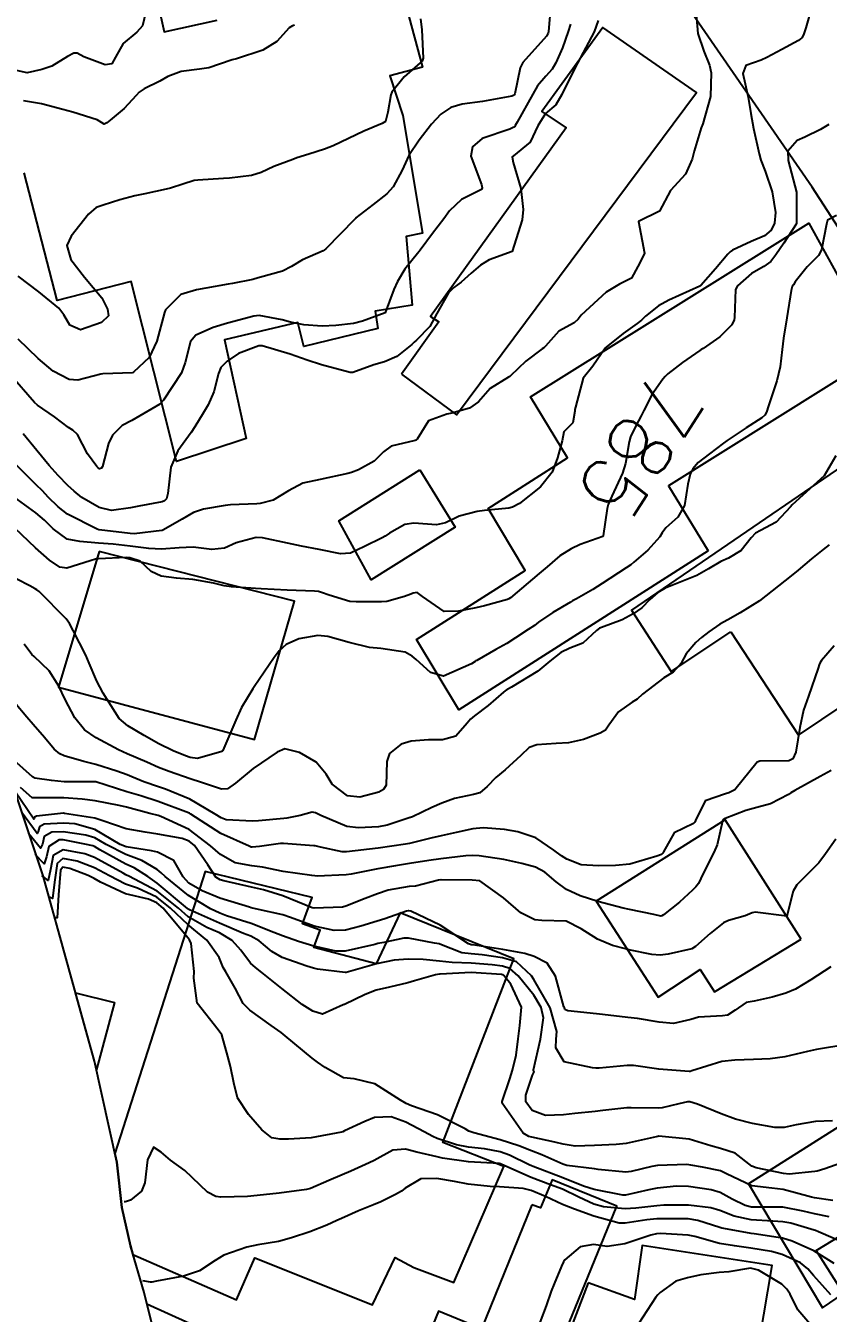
# Model space of a CAD drawing. Header units: metres. Extents: x 318500 to 325275, y 7408834 to 7428799.
# Drawn here: x 321870.2 to 321921.2, y 7422372.5 to 7422454.3 of the extents above; entities that cross this region are included whole.
import ezdxf
from ezdxf.enums import TextEntityAlignment as Align

# ---------------------------------------------------------------- set-up
doc = ezdxf.new("R2010")
doc.units = ezdxf.units.M
doc.header["$MEASUREMENT"] = 0
for name, color, linetype in [('Area', 45, 'Continuous'), ('Cotas', 45, 'Continuous'), ('Curvas de Nivel 1m', 11, 'Continuous'), ('Curvas de Nivel 5m', 15, 'Continuous'), ('Edificações', 30, 'Continuous'), ('Vias Primárias', 230, 'Continuous')]:
    doc.layers.add(name, color=color, linetype=linetype)
doc.styles.add('Style-STANDARD', font='STANDARD.shx')

msp = doc.modelspace()

# ---------------------------------------------------------------- linework, layer by layer
at = {"layer": 'Area'}
msp.add_lwpolyline([(321878.814, 7422369.453), (321877.728, 7422373.795), (321876.863, 7422376.757), (321876.328, 7422379.186), (321876.008, 7422382.065), (321874.587, 7422388.484), (321871.333, 7422400.252), (321867.794, 7422410.799), (321865.987, 7422417.309), (321864.588, 7422421.967), (321863.516, 7422426.744), (321862.768, 7422429.271), (321862.202, 7422430.828), (321860.393, 7422438.889), (321858.57, 7422444.275), (321858.436, 7422445.138), (321856.05, 7422451.792), (321853.568, 7422461.028)], dxfattribs=at)
at = {"layer": 'Curvas de Nivel 1m', "flags": 128}
for points, elevation in [([(321877.943, 7422455.598), (321877.633, 7422454.245), (321877.276, 7422453.843), (321876.405, 7422453.122), (321875.922, 7422452.263), (321875.676, 7422451.843), (321875.253, 7422451.776), (321873.915, 7422452.29), (321873.482, 7422452.516), (321873.262, 7422452.513), (321872.877, 7422452.306), (321871.872, 7422451.699), (321871.247, 7422451.485), (321870.311, 7422451.273), (321869.247, 7422451.508), (321868.668, 7422452.359), (321868.356, 7422453.449), (321867.713, 7422454.374)], 793), ([(321920.194, 7422455.677), (321919.743, 7422454.132), (321919.605, 7422453.685), (321919.489, 7422453.485), (321919.284, 7422453.319), (321918.233, 7422452.749), (321917.268, 7422452.241), (321916.913, 7422452.076), (321915.948, 7422451.733), (321915.759, 7422451.228), (321916.099, 7422449.731), (321916.266, 7422448.683), (321916.435, 7422447.728), (321916.788, 7422446.122), (321916.888, 7422445.723), (321917.17, 7422445.026), (321917.623, 7422443.713), (321917.823, 7422442.396), (321917.768, 7422441.71), (321917.558, 7422441.279), (321917.118, 7422440.918), (321916.277, 7422440.563), (321915.104, 7422440.011), (321914.944, 7422439.901), (321914.806, 7422439.744), (321914.014, 7422438.829), (321913.093, 7422437.77), (321913.07, 7422437.749), (321913.022, 7422437.723), (321911.06, 7422436.825), (321910.4, 7422436.463), (321909.572, 7422435.815), (321909.308, 7422435.556), (321909.043, 7422435.342), (321908.153, 7422434.713), (321907.073, 7422433.849), (321907.045, 7422433.824), (321907.019, 7422433.769), (321906.234, 7422432.629), (321905.612, 7422431.871), (321905.12, 7422430.026), (321905.093, 7422429.878), (321905.075, 7422429.772), (321904.957, 7422429.039), (321904.378, 7422428.457), (321904.28, 7422427.887), (321903.989, 7422426.824), (321903.645, 7422425.893), (321902.901, 7422424.961), (321901.574, 7422423.92), (321901.134, 7422423.678), (321900.885, 7422423.627), (321899.358, 7422423.47), (321898.882, 7422423.412), (321897.729, 7422423.115), (321896.871, 7422422.695), (321896.295, 7422422.562), (321894.87, 7422422.67), (321894.296, 7422422.588), (321893.308, 7422422.026), (321893.045, 7422421.84), (321892.855, 7422421.726), (321891.721, 7422421.172), (321890.84, 7422420.758), (321890.199, 7422420.71), (321888.844, 7422420.994), (321887.736, 7422421.212), (321886.849, 7422421.384), (321885.248, 7422421.741), (321884.854, 7422421.757), (321883.585, 7422421.422), (321882.844, 7422421.079), (321882.034, 7422420.986), (321880.844, 7422421.135), (321879.959, 7422421.088), (321878.842, 7422421.004), (321878.029, 7422421.045), (321876.844, 7422421.21), (321875.78, 7422421.327), (321874.847, 7422421.391), (321873.645, 7422421.491), (321872.85, 7422421.656), (321871.951, 7422422.314), (321871.408, 7422422.862), (321870.87, 7422423.323), (321869.456, 7422424.344)], 786), ([(321912.76, 7422455.234), (321912.892, 7422453.776), (321913.273, 7422452.643), (321913.629, 7422451.764), (321913.748, 7422451.267), (321913.696, 7422449.763), (321913.213, 7422448.033), (321913.112, 7422447.771), (321912.667, 7422446.299), (321912.544, 7422445.78), (321912.113, 7422444.839), (321911.15, 7422443.8), (321910.46, 7422442.483), (321909.13, 7422441.82), (321909.5, 7422439.816), (321909.378, 7422439.535), (321909.087, 7422438.964), (321908.684, 7422438.217), (321907.929, 7422437.837), (321907.065, 7422437.329), (321905.487, 7422435.873), (321905.293, 7422435.63), (321905.043, 7422435.39), (321904.075, 7422434.849), (321903.227, 7422433.898), (321903.117, 7422433.801), (321903.018, 7422433.735), (321901.972, 7422432.949), (321900.991, 7422432.015), (321900.949, 7422431.972), (321900.868, 7422431.931), (321899.713, 7422431.212), (321898.974, 7422430.371), (321898.386, 7422429.959), (321897.284, 7422429.656), (321896.964, 7422429.584), (321895.793, 7422429.162), (321895.068, 7422428.008), (321895.011, 7422427.937), (321894.939, 7422427.912), (321893.413, 7422427.545), (321892.928, 7422427.205), (321892.348, 7422426.61), (321891.355, 7422426.053), (321890.908, 7422425.889), (321890.662, 7422425.818), (321888.903, 7422425.43), (321887.808, 7422425.194), (321886.896, 7422424.724), (321885.927, 7422424.124), (321885.108, 7422423.915), (321884.886, 7422423.895), (321883.227, 7422423.822), (321882.884, 7422423.784), (321881.51, 7422423.555), (321880.877, 7422423.334), (321880.152, 7422422.919), (321878.921, 7422422.219), (321878.88, 7422422.2), (321878.86, 7422422.197), (321877.108, 7422421.994), (321876.856, 7422422.003), (321874.889, 7422422.24), (321874.86, 7422422.244), (321874.759, 7422422.272), (321872.874, 7422423.225), (321872.275, 7422423.703), (321871.652, 7422424.318), (321871.273, 7422424.712), (321870.891, 7422425.096), (321869.637, 7422426.343)], 787), ([(321904.817, 7422454.355), (321904.667, 7422453.886), (321904.307, 7422452.853), (321903.872, 7422451.894), (321903.645, 7422451.505), (321903.247, 7422451.063), (321902.71, 7422450.436), (321902.419, 7422449.912), (321901.412, 7422448.127), (321901.302, 7422447.929), (321901.27, 7422447.869), (321901.208, 7422447.814), (321900.967, 7422447.694), (321899.191, 7422447.099), (321898.579, 7422446.573), (321898.477, 7422445.967), (321899.153, 7422444.174), (321899.198, 7422443.959), (321899.149, 7422443.859), (321897.883, 7422443.233), (321897.135, 7422442.494), (321896.767, 7422441.985), (321896.045, 7422441.067), (321895.258, 7422440.008), (321895.192, 7422439.915), (321895.097, 7422439.786), (321894.3, 7422438.804), (321893.831, 7422438.022), (321893.591, 7422437.499), (321893.05, 7422436.03), (321891.604, 7422435.49), (321891.039, 7422435.348), (321889.905, 7422435.209), (321889.036, 7422435.183), (321887.884, 7422435.255), (321887.04, 7422435.422), (321886.492, 7422435.569), (321885.037, 7422435.844), (321884.712, 7422435.82), (321883.032, 7422435.36), (321882.119, 7422435.089), (321881.024, 7422434.604), (321880.681, 7422434.195), (321880.34, 7422432.86), (321880.103, 7422432.203), (321878.972, 7422430.468), (321878.743, 7422430.223), (321876.949, 7422429.178), (321876.338, 7422428.864), (321875.732, 7422428.262), (321875.466, 7422427.731), (321875.084, 7422426.268), (321875.026, 7422426.152), (321874.909, 7422426.123), (321874.819, 7422426.181), (321874.731, 7422426.273), (321874.139, 7422427.064), (321873.513, 7422428.291), (321873.215, 7422428.568), (321872.944, 7422428.736), (321872.052, 7422429.414), (321870.958, 7422430.161), (321870.765, 7422430.332), (321869.234, 7422432.1)], 789), ([(321895.29, 7422454.704), (321895.365, 7422454.009), (321895.456, 7422452.201), (321895.39, 7422452.008), (321895.322, 7422451.946), (321895.258, 7422451.902), (321894.252, 7422451.018), (321893.469, 7422450.036), (321893.404, 7422449.861), (321893.211, 7422448.761), (321893.058, 7422448.185), (321892.858, 7422448.043), (321891.681, 7422447.569), (321891.193, 7422447.325), (321889.74, 7422446.636), (321889.183, 7422446.43), (321888.184, 7422446.1), (321887.425, 7422445.859), (321887.175, 7422445.768), (321885.975, 7422445.321), (321885.162, 7422444.944), (321884.562, 7422444.746), (321883.156, 7422444.575), (321882.778, 7422444.551), (321881.154, 7422444.458), (321880.92, 7422444.427), (321880.203, 7422444.204), (321879.409, 7422443.953), (321879.145, 7422443.887), (321877.791, 7422443.59), (321877.138, 7422443.464), (321876.19, 7422443.203), (321875.129, 7422442.869), (321874.697, 7422442.706), (321874.196, 7422442.284), (321873.106, 7422440.89), (321872.831, 7422440.304), (321873.087, 7422439.419), (321873.949, 7422438.287), (321875.05, 7422436.97), (321875.414, 7422436.266), (321875.468, 7422435.834), (321875.031, 7422435.409), (321873.686, 7422434.949), (321873.029, 7422435.23), (321872.63, 7422435.901), (321872.314, 7422436.311), (321871.055, 7422437.357), (321869.736, 7422438.343)], 791), ([(321906.567, 7422454.585), (321906.32, 7422453.864), (321905.26, 7422451.88), (321904.583, 7422450.544), (321904.258, 7422449.89), (321903.884, 7422449.232), (321903.218, 7422448.683), (321902.726, 7422447.907), (321902.246, 7422446.862), (321901.181, 7422446.007), (321901.111, 7422445.931), (321901.175, 7422445.564), (321901.653, 7422443.922), (321901.809, 7422442.592), (321901.74, 7422441.921), (321901.1, 7422439.93), (321899.647, 7422439.397), (321899.086, 7422439.05), (321898.509, 7422438.535), (321897.857, 7422437.972), (321897.407, 7422437.636), (321897.063, 7422437.289), (321896.314, 7422435.991), (321895.88, 7422435.155), (321895.024, 7422434.295), (321894.876, 7422434.158), (321894.735, 7422434.013), (321893.784, 7422433.246), (321893.003, 7422432.917), (321892.314, 7422432.727), (321890.993, 7422432.241), (321890.817, 7422432.239), (321889, 7422432.725), (321888.089, 7422433.014), (321887.009, 7422433.396), (321885.231, 7422433.923), (321885.017, 7422433.929), (321883.733, 7422433.435), (321883.002, 7422432.96), (321882.616, 7422432.554), (321882.466, 7422432.175), (321882.156, 7422431.001), (321881.798, 7422430.182), (321881.494, 7422429.652), (321880.949, 7422428.774), (321880.72, 7422428.417), (321880.56, 7422428.196), (321879.878, 7422427.253), (321879.422, 7422426.212), (321879.235, 7422424.557), (321879.166, 7422424.216), (321879.033, 7422424.073), (321878.887, 7422424.013), (321877.391, 7422423.734), (321876.881, 7422423.63), (321875.663, 7422423.478), (321874.881, 7422423.649), (321873.777, 7422424.287), (321873.296, 7422424.696), (321872.898, 7422425.064), (321872.275, 7422425.684), (321871.707, 7422426.318), (321870.924, 7422427.273), (321870.058, 7422428.339)], 788), ([(321887.283, 7422454.299), (321887.15, 7422454.254), (321886.951, 7422454.123), (321886.152, 7422453.25), (321885.266, 7422452.715), (321883.607, 7422452.165), (321883.333, 7422452.095), (321883.259, 7422452.071), (321881.839, 7422451.596), (321881.25, 7422451.507), (321880.092, 7422451.363), (321879.242, 7422451.027), (321878.728, 7422450.738), (321877.733, 7422450.242), (321877.427, 7422450.047), (321877.224, 7422449.835), (321876.462, 7422449.006), (321875.587, 7422448.266), (321875.373, 7422448.094), (321875.197, 7422448.011), (321875.035, 7422448.109), (321874.747, 7422448.277), (321873.207, 7422448.765), (321872.583, 7422448.936), (321871.214, 7422449.292), (321870.077, 7422449.481)], 792), ([(321921.695, 7422442.214), (321921.132, 7422441.906), (321921.063, 7422441.661), (321920.75, 7422440.021), (321920.564, 7422439.668), (321919.828, 7422438.94), (321919.074, 7422437.983), (321918.959, 7422437.804), (321918.892, 7422437.693), (321918.818, 7422437.444), (321918.545, 7422435.698), (321918.325, 7422434.406), (321918.238, 7422433.702), (321918.117, 7422432.59), (321917.915, 7422431.706), (321917.371, 7422430.112), (321917.247, 7422429.716), (321917.153, 7422429.532), (321916.964, 7422429.349), (321915.958, 7422428.727), (321914.945, 7422428.042), (321914.763, 7422427.922), (321914.518, 7422427.746), (321913.625, 7422427.064), (321912.921, 7422426.51), (321912.58, 7422426.11), (321912.411, 7422425.777), (321912.259, 7422425.135), (321912.044, 7422423.783), (321911.617, 7422423.051), (321910.869, 7422422.375), (321910.625, 7422422.04), (321910.476, 7422421.804), (321909.718, 7422420.94), (321908.835, 7422420.176), (321908.634, 7422420.022), (321908.351, 7422419.827), (321906.82, 7422418.822), (321906.219, 7422418.453), (321905.2, 7422417.866), (321904.946, 7422417.731), (321904.807, 7422417.653), (321903.695, 7422416.988), (321902.787, 7422416.368), (321902.514, 7422416.174), (321902.121, 7422415.91), (321901.323, 7422415.37), (321900.766, 7422415.023), (321900.065, 7422414.633), (321898.856, 7422413.949), (321898.788, 7422413.911), (321898.749, 7422413.884), (321898.527, 7422413.732), (321896.74, 7422412.935), (321895.921, 7422413.172), (321895.003, 7422414.006), (321894.753, 7422414.213), (321894.303, 7422414.469), (321892.76, 7422414.692), (321892.036, 7422414.765), (321890.765, 7422415.09), (321889.391, 7422415.461), (321888.771, 7422415.518), (321887.561, 7422415.309), (321886.763, 7422414.95), (321886.31, 7422414.563), (321885.989, 7422414.121), (321884.731, 7422412.258), (321884.648, 7422412.141), (321883.918, 7422410.946), (321883.557, 7422410.157), (321882.727, 7422408.225), (321882.694, 7422408.17), (321882.67, 7422408.151), (321881.128, 7422407.722), (321880.666, 7422407.776), (321880.356, 7422407.884), (321879.57, 7422408.206), (321878.677, 7422408.657), (321877.748, 7422409.17), (321876.693, 7422409.798), (321876.16, 7422410.255), (321875.132, 7422411.857), (321874.913, 7422412.268), (321874.734, 7422412.636), (321874.248, 7422413.78), (321874.028, 7422414.281), (321873.23, 7422415.836), (321872.992, 7422416.297), (321872.784, 7422416.588), (321871.079, 7422418.326), (321870.916, 7422418.433), (321870.812, 7422418.49), (321870.473, 7422418.674), (321868.822, 7422419.534)], 784), ([(321921.646, 7422426.936), (321920.91, 7422425.66), (321918.891, 7422423.831), (321918.767, 7422423.692), (321917.861, 7422422.72), (321916.867, 7422422.199), (321916.55, 7422422.038), (321916.286, 7422421.726), (321915.652, 7422420.928), (321914.84, 7422420.437), (321914.359, 7422420.225), (321913.569, 7422419.759), (321912.826, 7422419.34), (321912.079, 7422419.037), (321910.817, 7422418.541), (321910.355, 7422418.264), (321909.841, 7422417.81), (321909.333, 7422417.281), (321908.796, 7422416.896), (321908.087, 7422416.534), (321906.783, 7422416.046), (321906.645, 7422415.989), (321906.465, 7422415.853), (321905.593, 7422415.037), (321904.763, 7422414.724), (321904.19, 7422414.447), (321903.502, 7422413.889), (321902.744, 7422413.258), (321901.062, 7422412.253), (321900.731, 7422412.052), (321900.656, 7422412.005), (321900.561, 7422411.932), (321899.586, 7422411.072), (321898.707, 7422410.425), (321898.451, 7422410.206), (321898.255, 7422409.957), (321897.52, 7422409.135), (321896.684, 7422408.893), (321895.782, 7422408.895), (321894.682, 7422408.809), (321894.063, 7422408.632), (321893.309, 7422408.024), (321893.156, 7422407.535), (321893.098, 7422406.026), (321892.933, 7422405.74), (321892.643, 7422405.574), (321891.433, 7422405.253), (321890.639, 7422405.352), (321889.675, 7422406.075), (321889.294, 7422406.718), (321888.664, 7422407.486), (321887.599, 7422408.101), (321886.673, 7422408.324), (321886.176, 7422408.117), (321884.659, 7422407.087), (321883.535, 7422406.157), (321883.028, 7422405.78), (321882.644, 7422405.771), (321881.382, 7422406.183), (321880.652, 7422406.429), (321879.336, 7422406.889), (321878.659, 7422407.153), (321877.911, 7422407.479), (321876.668, 7422408.011), (321876.111, 7422408.256), (321874.681, 7422409.018), (321873.951, 7422409.543), (321873.344, 7422410.29), (321872.718, 7422411.472), (321872.323, 7422412.306), (321871.715, 7422413.291), (321870.749, 7422414.197), (321870.615, 7422414.331), (321870.119, 7422414.977)], 783), ([(321921.232, 7422421.279), (321920.85, 7422420.985), (321920.111, 7422420.401), (321919.264, 7422419.683), (321918.826, 7422419.321), (321916.81, 7422417.72), (321915.572, 7422416.959), (321914.792, 7422416.525), (321914.291, 7422416.244), (321913.599, 7422415.758), (321913.135, 7422415.404), (321912.77, 7422415.089), (321912.161, 7422414.374), (321911.832, 7422413.779), (321911.334, 7422413.194), (321910.74, 7422412.831), (321909.384, 7422411.81), (321909.051, 7422411.489), (321908.722, 7422411.291), (321907.855, 7422410.69), (321907.251, 7422409.842), (321907.027, 7422409.513), (321906.692, 7422409.319), (321905.633, 7422408.913), (321904.682, 7422408.703), (321903.902, 7422408.661), (321902.68, 7422408.575), (321902.181, 7422408.404), (321901.66, 7422407.915), (321900.661, 7422406.986), (321900.073, 7422406.519), (321899.523, 7422405.941), (321899.046, 7422405.544), (321898.642, 7422405.422), (321897.441, 7422405.165), (321896.633, 7422404.875), (321896.014, 7422404.605), (321894.771, 7422404.008), (321894.659, 7422403.97), (321894.619, 7422403.958), (321893.162, 7422403.475), (321892.61, 7422403.384), (321891.349, 7422403.308), (321890.61, 7422403.398), (321888.954, 7422404.085), (321888.622, 7422404.256), (321888.411, 7422404.304), (321887.636, 7422404.1), (321886.802, 7422403.923), (321886.617, 7422403.902), (321884.992, 7422403.757), (321884.614, 7422403.736), (321882.952, 7422403.828), (321882.617, 7422403.942), (321882.252, 7422404.174), (321880.634, 7422405.14), (321879.094, 7422405.762), (321878.645, 7422405.908), (321877.723, 7422406.234), (321876.954, 7422406.547), (321876.654, 7422406.673), (321875.994, 7422406.92), (321874.661, 7422407.342), (321873.907, 7422407.526), (321872.666, 7422407.882), (321872.376, 7422408.014), (321872.023, 7422408.31), (321871.403, 7422409.041), (321870.693, 7422409.874), (321870.285, 7422410.334), (321868.728, 7422412.212)], 782), ([(321921.552, 7422414.868), (321920.754, 7422413.941), (321920.641, 7422413.773), (321920.598, 7422413.662), (321920.541, 7422413.457), (321919.914, 7422411.672), (321919.601, 7422410.792), (321919.364, 7422409.68), (321919.113, 7422408.12), (321918.923, 7422407.686), (321918.669, 7422407.564), (321916.83, 7422407.547), (321916.668, 7422407.485), (321915.242, 7422405.731), (321914.86, 7422405.524), (321914.646, 7422405.481), (321913.367, 7422405.031), (321912.739, 7422403.768), (321912.711, 7422403.676), (321912.617, 7422403.579), (321911.393, 7422402.997), (321910.721, 7422401.789), (321910.675, 7422401.703), (321910.588, 7422401.623), (321910.297, 7422401.504), (321908.582, 7422401.013), (321907.659, 7422400.913), (321906.581, 7422400.901), (321905.484, 7422400.958), (321904.585, 7422401.321), (321904.24, 7422401.528), (321903.74, 7422401.883), (321902.602, 7422402.677), (321901.465, 7422403.06), (321900.609, 7422403.202), (321899.253, 7422403.301), (321898.609, 7422403.246), (321897.547, 7422403.025), (321896.602, 7422402.802), (321895.934, 7422402.656), (321894.595, 7422402.322), (321894.334, 7422402.272), (321892.59, 7422402.03), (321890.587, 7422401.792), (321890.319, 7422401.796), (321888.945, 7422402.085), (321888.591, 7422402.16), (321888.514, 7422402.168), (321886.593, 7422402.314), (321886.397, 7422402.309), (321885.063, 7422402.133), (321884.589, 7422402.085), (321884.541, 7422402.092), (321884.4, 7422402.143), (321882.602, 7422402.951), (321880.693, 7422404.189), (321880.621, 7422404.235), (321880.545, 7422404.267), (321878.632, 7422404.99), (321877.526, 7422405.348), (321876.64, 7422405.608), (321874.679, 7422406.24), (321874.65, 7422406.243), (321872.712, 7422406.236), (321872.649, 7422406.237), (321871.858, 7422406.312), (321870.8, 7422406.476), (321870.652, 7422406.547), (321868.877, 7422408.139)], 781), ([(321921.662, 7422402.586), (321920.996, 7422401.654), (321920.584, 7422401.089), (321919.185, 7422399.681), (321918.955, 7422399.294), (321918.54, 7422397.69), (321916.544, 7422397.961), (321916.351, 7422397.905), (321915.903, 7422397.72), (321914.849, 7422397.421), (321914.533, 7422397.276), (321913.678, 7422396.598), (321912.75, 7422395.766), (321912.509, 7422395.635), (321911.011, 7422395.279), (321910.504, 7422395.23), (321909.975, 7422395.268), (321908.508, 7422395.571), (321908.306, 7422395.621), (321907.484, 7422395.835), (321906.516, 7422396.238), (321905.489, 7422396.897), (321904.533, 7422397.378), (321902.993, 7422397.434), (321902.534, 7422397.471), (321901.652, 7422397.913), (321900.554, 7422398.872), (321899.06, 7422399.945), (321898.57, 7422399.994), (321896.601, 7422400.011), (321896.57, 7422400.006), (321896.431, 7422399.982), (321894.958, 7422399.61), (321894.564, 7422399.577), (321893.241, 7422399.342), (321892.556, 7422399.127), (321891.764, 7422398.83), (321890.544, 7422398.332), (321890.327, 7422398.279), (321888.542, 7422398.199), (321888.398, 7422398.235), (321886.553, 7422398.991), (321885.318, 7422399.37), (321884.561, 7422399.543), (321882.79, 7422399.943), (321882.568, 7422400.012), (321882.284, 7422400.173), (321881.791, 7422400.965), (321880.928, 7422402.187), (321880.594, 7422402.469), (321880.149, 7422402.644), (321878.6, 7422402.899), (321877.803, 7422403.031), (321876.605, 7422403.246), (321875.113, 7422403.765), (321874.615, 7422403.921), (321872.686, 7422404.232), (321872.619, 7422404.234), (321870.892, 7422404.05), (321870.784, 7422403.99), (321870.761, 7422403.888), (321870.732, 7422403.855), (321869.53, 7422405.65)], 779), ([(321921.337, 7422394.486), (321920.493, 7422393.94), (321920.065, 7422393.666), (321919.098, 7422393.063), (321918.477, 7422392.812), (321917.624, 7422392.547), (321916.469, 7422392.31), (321915.972, 7422392.213), (321915.263, 7422391.728), (321914.769, 7422391.422), (321914.455, 7422391.378), (321912.939, 7422391.277), (321912.451, 7422391.138), (321911.341, 7422390.886), (321910.448, 7422390.97), (321909.067, 7422391.195), (321908.452, 7422391.264), (321906.846, 7422391.453), (321906.455, 7422391.494), (321904.647, 7422391.678), (321904.459, 7422391.78), (321904.419, 7422391.871), (321904.393, 7422391.939), (321903.866, 7422393.879), (321903.323, 7422394.712), (321902.502, 7422395.131), (321901.915, 7422395.32), (321900.507, 7422395.593), (321898.58, 7422395.878), (321898.509, 7422395.885), (321898.451, 7422395.892), (321898.322, 7422395.953), (321896.527, 7422397.121), (321894.664, 7422398.008), (321894.541, 7422398.049), (321894.503, 7422398.048), (321894.401, 7422398.011), (321893.022, 7422397.536), (321892.53, 7422397.386), (321891.501, 7422397.069), (321890.521, 7422396.809), (321889.809, 7422396.783), (321888.525, 7422397.059), (321887.023, 7422397.615), (321886.535, 7422397.777), (321885.004, 7422398.133), (321884.541, 7422398.233), (321884.422, 7422398.262), (321882.55, 7422398.85), (321881.431, 7422399.307), (321880.564, 7422399.805), (321880.212, 7422400.195), (321879.62, 7422401.244), (321878.586, 7422401.776), (321878.209, 7422401.848), (321876.588, 7422402.096), (321876.213, 7422402.254), (321874.604, 7422403.2), (321873.336, 7422403.563), (321872.61, 7422403.61), (321871.379, 7422403.548), (321871.084, 7422403.371), (321871.017, 7422403.084), (321870.942, 7422402.961), (321869.96, 7422404.31)], 778), ([(321922.347, 7422389.55), (321920.426, 7422389.235), (321919.863, 7422389.107), (321918.421, 7422388.766), (321917.476, 7422388.643), (321916.419, 7422388.586), (321915.247, 7422388.557), (321914.417, 7422388.469), (321912.509, 7422387.867), (321912.411, 7422387.839), (321912.352, 7422387.829), (321910.412, 7422387.989), (321908.807, 7422388.207), (321908.414, 7422388.214), (321906.619, 7422388.054), (321906.412, 7422388.055), (321906.201, 7422388.063), (321904.416, 7422388.453), (321903.887, 7422389.34), (321903.908, 7422389.878), (321903.933, 7422390.382), (321903.521, 7422391.884), (321902.487, 7422393.688), (321902.338, 7422393.902), (321901.375, 7422394.793), (321900.501, 7422395.055), (321899.209, 7422395.236), (321898.504, 7422395.301), (321897.916, 7422395.371), (321896.509, 7422395.919), (321896.461, 7422395.933), (321896.183, 7422395.985), (321894.514, 7422396.31), (321894.231, 7422396.296), (321892.958, 7422396.026), (321892.584, 7422395.955), (321892.509, 7422395.943), (321892.382, 7422395.905), (321890.504, 7422395.478), (321889.907, 7422395.472), (321888.507, 7422395.787), (321887.545, 7422396.1), (321886.515, 7422396.456), (321885.972, 7422396.664), (321884.526, 7422397.231), (321882.97, 7422397.726), (321882.536, 7422397.889), (321881.944, 7422398.176), (321880.552, 7422399.017), (321879.073, 7422400.212), (321878.817, 7422400.461), (321878.574, 7422400.67), (321877.583, 7422401.238), (321876.584, 7422401.622), (321875.327, 7422402.263), (321874.596, 7422402.678), (321874.024, 7422402.853), (321872.601, 7422403.053), (321871.868, 7422403.044), (321871.384, 7422402.751), (321871.273, 7422402.28), (321871.164, 7422402.02), (321870.39, 7422402.96)], 777), ([(321921.434, 7422384.707), (321920.37, 7422384.661), (321919.136, 7422384.447), (321918.366, 7422384.269), (321917.791, 7422384.27), (321916.362, 7422384.532), (321915.281, 7422384.811), (321914.371, 7422385.14), (321912.87, 7422385.763), (321912.382, 7422385.908), (321912.243, 7422385.91), (321911.686, 7422385.777), (321910.636, 7422385.528), (321910.376, 7422385.512), (321908.657, 7422385.535), (321908.376, 7422385.522), (321906.863, 7422385.352), (321906.372, 7422385.295), (321905.076, 7422385.156), (321904.368, 7422385.08), (321903.212, 7422385.043), (321902.372, 7422385.365), (321901.973, 7422385.906), (321901.971, 7422386.322), (321902.405, 7422387.593), (321902.492, 7422387.815), (321902.455, 7422387.899), (321902.449, 7422387.938), (321902.904, 7422389.893), (321903.091, 7422391.249), (321902.947, 7422391.893), (321902.472, 7422392.679), (321901.481, 7422393.915), (321900.953, 7422394.382), (321900.496, 7422394.516), (321899.828, 7422394.605), (321898.498, 7422394.714), (321897.293, 7422394.763), (321896.499, 7422394.851), (321895.454, 7422394.95), (321894.5, 7422394.971), (321893.615, 7422394.903), (321892.496, 7422394.671), (321890.564, 7422394.132), (321890.491, 7422394.124), (321888.742, 7422394.336), (321888.493, 7422394.391), (321888.059, 7422394.53), (321886.5, 7422395.074), (321885.843, 7422395.46), (321885.045, 7422396.132), (321884.514, 7422396.427), (321884.054, 7422396.61), (321882.526, 7422397.258), (321880.626, 7422398.102), (321880.539, 7422398.151), (321880.492, 7422398.191), (321878.564, 7422399.79), (321877.964, 7422400.229), (321877.094, 7422400.761), (321876.578, 7422401.014), (321874.931, 7422401.922), (321874.589, 7422402.12), (321874.479, 7422402.162), (321873.978, 7422402.279), (321872.594, 7422402.544), (321872.35, 7422402.547), (321871.683, 7422402.134), (321871.529, 7422401.476), (321871.398, 7422401.025), (321870.81, 7422401.62)], 776), ([(321921.476, 7422379.642), (321920.302, 7422379.804), (321920.119, 7422379.846), (321918.31, 7422380.332), (321917.582, 7422380.426), (321916.313, 7422380.579), (321914.717, 7422381.341), (321914.327, 7422381.523), (321913.2, 7422381.757), (321912.444, 7422381.881), (321912.331, 7422381.898), (321912.186, 7422381.916), (321910.331, 7422381.858), (321909.963, 7422381.796), (321908.667, 7422381.473), (321908.324, 7422381.442), (321906.559, 7422381.614), (321906.327, 7422381.648), (321904.578, 7422381.868), (321904.331, 7422381.942), (321902.998, 7422382.551), (321902.339, 7422382.793), (321901.532, 7422383.102), (321900.346, 7422383.499), (321898.677, 7422383.947), (321898.352, 7422384.054), (321898.115, 7422384.192), (321896.367, 7422385.089), (321894.718, 7422385.662), (321894.377, 7422385.794), (321894.016, 7422386.014), (321892.395, 7422387.04), (321891.081, 7422387.369), (321890.4, 7422387.422), (321889.238, 7422388.078), (321888.753, 7422388.424), (321888.416, 7422388.674), (321886.681, 7422390.107), (321886.433, 7422390.302), (321885.808, 7422390.751), (321884.454, 7422391.735), (321884.034, 7422392.146), (321883.511, 7422393.118), (321882.918, 7422394.164), (321882.765, 7422394.438), (321882.499, 7422395.084), (321881.715, 7422396.178), (321880.524, 7422397.147), (321879.406, 7422398.207), (321878.55, 7422398.916), (321877.311, 7422399.487), (321876.562, 7422399.732), (321875.534, 7422400.26), (321874.575, 7422400.777), (321873.485, 7422401.193), (321872.581, 7422401.362), (321872.208, 7422401.047), (321872.043, 7422399.86), (321871.914, 7422398.833), (321871.67, 7422398.93)], 774), ([(321921.239, 7422378.595), (321920.291, 7422378.797), (321919.591, 7422378.969), (321918.295, 7422379.211), (321916.788, 7422379.213), (321916.295, 7422379.223), (321915.904, 7422379.324), (321915.079, 7422379.728), (321914.306, 7422380.14), (321913.745, 7422380.312), (321912.311, 7422380.532), (321911.535, 7422380.554), (321910.309, 7422380.414), (321909.792, 7422380.314), (321908.303, 7422379.988), (321908.137, 7422379.988), (321906.307, 7422380.328), (321905.624, 7422380.543), (321904.318, 7422381.073), (321902.431, 7422381.796), (321902.329, 7422381.834), (321902.184, 7422381.902), (321900.936, 7422382.521), (321900.338, 7422382.737), (321899.351, 7422382.928), (321898.341, 7422383.033), (321897.565, 7422383.184), (321896.346, 7422383.586), (321896.064, 7422383.701), (321895.523, 7422383.992), (321894.359, 7422384.612), (321893.425, 7422384.958), (321892.363, 7422384.911), (321891.746, 7422384.653), (321890.463, 7422384.058), (321890.349, 7422384.01), (321890.272, 7422383.984), (321888.345, 7422383.625), (321886.905, 7422383.544), (321886.344, 7422383.529), (321885.846, 7422383.619), (321885.208, 7422384.127), (321884.364, 7422385.1), (321883.67, 7422386.151), (321883.425, 7422387.124), (321883.221, 7422388.158), (321883.045, 7422388.79), (321882.667, 7422390.166), (321882.435, 7422390.474), (321881.099, 7422392.184), (321880.901, 7422393.768), (321880.906, 7422394.186), (321880.723, 7422395.973), (321880.617, 7422396.189), (321880.512, 7422396.319), (321878.936, 7422398.214), (321878.545, 7422398.548), (321878.004, 7422398.772), (321876.553, 7422399.121), (321874.974, 7422399.856), (321874.567, 7422400.084), (321874.183, 7422400.276), (321873.01, 7422400.729), (321872.575, 7422400.818), (321872.419, 7422400.612), (321872.302, 7422399.049), (321872.204, 7422397.601), (321872.1, 7422397.59)], 773), ([(321922.269, 7422376.915), (321920.565, 7422377.656), (321920.358, 7422377.736), (321920.281, 7422377.757), (321918.8, 7422378.197), (321918.286, 7422378.295), (321917.661, 7422378.322), (321916.287, 7422378.416), (321915.206, 7422378.643), (321914.293, 7422378.997), (321913.729, 7422379.184), (321912.296, 7422379.349), (321910.743, 7422379.338), (321910.293, 7422379.307), (321908.955, 7422379.145), (321908.289, 7422379.1), (321906.902, 7422379.229), (321906.293, 7422379.403), (321905.332, 7422379.86), (321904.307, 7422380.354), (321903.549, 7422380.644), (321902.318, 7422381.095), (321900.446, 7422381.928), (321900.365, 7422381.964), (321900.33, 7422381.977), (321900.276, 7422381.985), (321898.331, 7422382.09), (321896.691, 7422382.332), (321896.334, 7422382.403), (321895.042, 7422382.704), (321894.339, 7422382.896), (321893.528, 7422382.828), (321892.332, 7422382.19), (321892.035, 7422382.034), (321890.871, 7422381.503), (321890.318, 7422381.271), (321889.465, 7422380.92), (321888.305, 7422380.412), (321888.056, 7422380.34), (321886.3, 7422380.11), (321884.519, 7422379.914), (321884.296, 7422379.897), (321882.613, 7422379.847), (321882.296, 7422379.889), (321881.766, 7422380.175), (321880.32, 7422381.538), (321879.404, 7422382.204), (321878.823, 7422382.701), (321878.338, 7422383.029), (321877.943, 7422382.226), (321877.777, 7422380.759), (321877.564, 7422380.231), (321876.868, 7422379.665), (321876.627, 7422379.575), (321876.523, 7422379.549), (321876.47, 7422379.55)], 772), ([(321921.551, 7422375.64), (321920.262, 7422376.439), (321918.886, 7422377.066), (321918.273, 7422377.247), (321916.462, 7422377.523), (321916.278, 7422377.548), (321915.246, 7422377.726), (321914.423, 7422377.879), (321914.282, 7422377.916), (321912.903, 7422378.378), (321912.287, 7422378.471), (321911.58, 7422378.484), (321910.28, 7422378.474), (321909.665, 7422378.413), (321908.276, 7422378.19), (321907.901, 7422378.2), (321906.282, 7422378.648), (321905.064, 7422379.087), (321904.293, 7422379.38), (321903.214, 7422379.886), (321902.306, 7422380.269), (321901.81, 7422380.405), (321900.309, 7422380.514), (321899.712, 7422380.533), (321898.311, 7422380.681), (321897.439, 7422380.837), (321896.316, 7422381.041), (321895.302, 7422381.008), (321894.306, 7422380.416), (321894.078, 7422380.238), (321893.691, 7422380.016), (321892.766, 7422379.553), (321892.29, 7422379.36), (321891.349, 7422378.979), (321890.277, 7422378.496), (321889.976, 7422378.363), (321889.337, 7422378.074), (321888.266, 7422377.65), (321887.094, 7422377.27), (321886.259, 7422377.043), (321884.947, 7422376.82), (321884.255, 7422376.684), (321882.791, 7422376.162), (321882.245, 7422375.835), (321881.246, 7422375.168), (321880.23, 7422374.829), (321878.522, 7422374.513), (321878.223, 7422374.453), (321878.146, 7422374.452), (321877.65, 7422374.53)], 771), ([(321920.139, 7422371.661), (321919.239, 7422372.704), (321918.764, 7422373.682), (321918.554, 7422374.014), (321918.23, 7422374.327), (321916.738, 7422375.21), (321916.244, 7422375.338), (321914.861, 7422375.11), (321914.24, 7422375.073), (321913.085, 7422374.91), (321912.234, 7422374.725), (321911.499, 7422374.51), (321910.507, 7422373.787), (321910.358, 7422373.649), (321910.217, 7422373.497), (321909.121, 7422371.806)], 769)]:
    msp.add_lwpolyline(points, dxfattribs=dict(at, elevation=elevation))
at = {"layer": 'Curvas de Nivel 5m', "flags": 128}
for points, elevation in [([(321903.564, 7422455.64), (321903.416, 7422453.899), (321903.388, 7422453.79), (321903.277, 7422453.604), (321901.774, 7422451.922), (321901.603, 7422451.576), (321901.276, 7422449.929), (321901.229, 7422449.848), (321901.081, 7422449.785), (321899.222, 7422449.452), (321897.921, 7422449.271), (321897.216, 7422449.066), (321896.566, 7422448.633), (321895.993, 7422447.998), (321895.19, 7422447.002), (321894.543, 7422446.02), (321894.114, 7422445.077), (321893.546, 7422444.034), (321893.145, 7422443.587), (321892.275, 7422442.913), (321891.184, 7422442.059), (321891.154, 7422442.025), (321891.119, 7422441.979), (321889.274, 7422440.087), (321889.177, 7422440.01), (321889.098, 7422439.97), (321887.8, 7422439.393), (321887.083, 7422438.957), (321886.528, 7422438.669), (321885.072, 7422438.268), (321884.976, 7422438.237), (321884.638, 7422438.146), (321883.347, 7422437.885), (321883.065, 7422437.839), (321881.655, 7422437.59), (321881.059, 7422437.481), (321880.069, 7422437.191), (321879.098, 7422436.219), (321879.038, 7422436.049), (321878.538, 7422434.227), (321878.054, 7422433.185), (321877.066, 7422432.249), (321876.99, 7422432.221), (321875.11, 7422432.147), (321874.988, 7422432.129), (321873.52, 7422431.754), (321872.982, 7422431.78), (321871.969, 7422432.315), (321871.002, 7422433.116), (321869.738, 7422434.343)], 790), ([(321921.213, 7422447.99), (321920.679, 7422447.668), (321919.695, 7422447.19), (321919.199, 7422446.967), (321918.602, 7422446.286), (321918.628, 7422445.698), (321919.15, 7422443.69), (321919.152, 7422441.712), (321919.149, 7422441.69), (321919.129, 7422441.65), (321918.363, 7422440.449), (321917.843, 7422439.709), (321917.523, 7422439.284), (321917.089, 7422438.971), (321916.294, 7422438.515), (321915.404, 7422437.737), (321915.295, 7422437.511), (321915.231, 7422435.738), (321915.203, 7422435.583), (321915.043, 7422435.263), (321914.291, 7422434.492), (321913.236, 7422433.767), (321913.099, 7422433.688), (321913.018, 7422433.635), (321911.925, 7422432.867), (321910.995, 7422432.144), (321910.821, 7422431.973), (321910.674, 7422431.803), (321909.983, 7422430.807), (321909.462, 7422429.815), (321909.298, 7422429.483), (321908.955, 7422428.851), (321908.625, 7422428.144), (321908.539, 7422427.826), (321908.294, 7422426.455), (321908.107, 7422425.832), (321907.43, 7422424.377), (321907.199, 7422423.845), (321907.136, 7422423.596), (321906.891, 7422421.85), (321906.877, 7422421.832), (321906.86, 7422421.822), (321905.417, 7422421.299), (321904.847, 7422421.031), (321904.134, 7422420.587), (321903.331, 7422419.892), (321902.826, 7422419.456), (321900.989, 7422417.927), (321900.89, 7422417.847), (321900.808, 7422417.812), (321899.339, 7422417.407), (321898.8, 7422417.289), (321897.689, 7422417.074), (321896.796, 7422417.043), (321895.409, 7422418.001), (321895.075, 7422418.269), (321894.812, 7422418.217), (321894.66, 7422418.163), (321894.263, 7422418.015), (321893.151, 7422417.68), (321892.805, 7422417.672), (321891.195, 7422417.663), (321890.805, 7422417.697), (321889.478, 7422418.08), (321888.989, 7422418.265), (321888.812, 7422418.319), (321888.552, 7422418.353), (321886.813, 7422418.415), (321885.163, 7422418.484), (321884.814, 7422418.504), (321883.275, 7422418.623), (321882.815, 7422418.686), (321882.148, 7422418.846), (321880.819, 7422419.09), (321879.786, 7422419.172), (321878.821, 7422419.295), (321878.185, 7422419.591), (321877.476, 7422420.24), (321876.833, 7422420.46), (321876.604, 7422420.482), (321874.832, 7422420.404), (321874.714, 7422420.389), (321874.308, 7422420.278), (321872.825, 7422419.807), (321872.391, 7422419.872), (321871.721, 7422420.317), (321870.842, 7422421.105), (321869.519, 7422422.343)], 785), ([(321921.369, 7422406.947), (321920.659, 7422406.564), (321919.046, 7422405.684), (321918.806, 7422405.529), (321918.646, 7422405.428), (321917.498, 7422404.841), (321916.633, 7422404.602), (321915.942, 7422404.409), (321914.622, 7422403.905), (321914.516, 7422403.847), (321914.465, 7422403.742), (321914.112, 7422402.233), (321913.914, 7422401.75), (321913.231, 7422400.415), (321912.935, 7422399.765), (321912.777, 7422399.557), (321912.564, 7422399.346), (321911.738, 7422398.592), (321910.722, 7422397.788), (321910.612, 7422397.716), (321910.539, 7422397.71), (321910.103, 7422397.797), (321908.545, 7422398.127), (321908.161, 7422398.211), (321906.552, 7422398.641), (321905.422, 7422398.997), (321904.563, 7422399.386), (321903.901, 7422399.88), (321903.186, 7422400.501), (321902.579, 7422400.809), (321901.72, 7422401.051), (321900.584, 7422401.303), (321899.006, 7422401.525), (321898.586, 7422401.553), (321898.169, 7422401.54), (321896.584, 7422401.337), (321895.817, 7422401.226), (321894.58, 7422401.038), (321893.697, 7422400.901), (321892.577, 7422400.697), (321890.877, 7422400.359), (321890.573, 7422400.322), (321888.73, 7422400.246), (321888.572, 7422400.256), (321888.385, 7422400.279), (321886.574, 7422400.545), (321885.252, 7422400.805), (321884.578, 7422400.893), (321883.522, 7422401.098), (321882.584, 7422401.612), (321881.954, 7422402.176), (321880.605, 7422403.198), (321878.797, 7422404.038), (321878.618, 7422404.096), (321878.091, 7422404.228), (321876.625, 7422404.615), (321876.146, 7422404.736), (321874.632, 7422405.037), (321873.794, 7422405.122), (321872.634, 7422405.212), (321871.736, 7422405.211), (321870.633, 7422405.225), (321869.876, 7422405.864)], 780), ([(321921.965, 7422382.006), (321920.963, 7422381.651), (321920.479, 7422381.507), (321920.327, 7422381.481), (321918.697, 7422381.311), (321918.325, 7422381.346), (321916.595, 7422381.707), (321916.331, 7422381.828), (321915.256, 7422382.643), (321914.342, 7422382.949), (321913.709, 7422383.115), (321912.348, 7422383.526), (321910.419, 7422383.719), (321910.349, 7422383.711), (321910.246, 7422383.688), (321908.344, 7422383.262), (321907.716, 7422383.202), (321906.343, 7422383.126), (321905.109, 7422383.095), (321904.344, 7422383.221), (321903.82, 7422383.353), (321902.348, 7422383.654), (321902.154, 7422383.709), (321901.803, 7422383.908), (321900.477, 7422385.83), (321900.472, 7422385.929), (321900.946, 7422387.377), (321901.128, 7422387.919), (321901.369, 7422388.865), (321901.481, 7422389.914), (321901.592, 7422390.763), (321901.702, 7422391.911), (321901.016, 7422393.388), (321900.576, 7422393.929), (321900.529, 7422393.968), (321900.491, 7422393.98), (321900.434, 7422393.987), (321898.492, 7422394.13), (321896.526, 7422394.015), (321896.49, 7422394.013), (321896.229, 7422393.984), (321894.9, 7422393.588), (321894.482, 7422393.466), (321893.317, 7422393.182), (321892.474, 7422392.996), (321891.775, 7422392.735), (321890.46, 7422392.09), (321890.439, 7422392.081), (321890.378, 7422392.061), (321889.064, 7422391.468), (321888.454, 7422391.657), (321887.765, 7422392.097), (321886.475, 7422393.096), (321885.201, 7422394.129), (321884.802, 7422394.444), (321884.496, 7422394.724), (321883.886, 7422395.531), (321883.317, 7422396.158), (321882.517, 7422396.632), (321881.711, 7422396.989), (321880.532, 7422397.667), (321879.918, 7422398.199), (321878.556, 7422399.291), (321876.755, 7422400.247), (321876.627, 7422400.305), (321876.571, 7422400.334), (321876.401, 7422400.422), (321874.582, 7422401.432), (321873.975, 7422401.67), (321872.586, 7422401.911), (321871.964, 7422401.552), (321871.787, 7422400.664), (321871.646, 7422399.971), (321871.24, 7422400.28)], 775), ([(321921.336, 7422373.643), (321920.811, 7422374.234), (321920.238, 7422374.872), (321919.873, 7422375.294), (321919.405, 7422375.673), (321918.258, 7422376.218), (321917.566, 7422376.391), (321916.264, 7422376.612), (321915.232, 7422376.759), (321914.268, 7422376.915), (321912.695, 7422377.343), (321912.275, 7422377.428), (321910.517, 7422377.538), (321910.267, 7422377.528), (321909.917, 7422377.445), (321908.261, 7422376.888), (321907.142, 7422376.72), (321906.26, 7422376.841), (321905.423, 7422376.694), (321904.447, 7422375.868), (321904.367, 7422375.75), (321904.244, 7422375.471), (321903.765, 7422374.339), (321903.586, 7422373.88), (321903.261, 7422372.94), (321902.863, 7422371.89)], 770)]:
    msp.add_lwpolyline(points, dxfattribs=dict(at, elevation=elevation))
at = {"layer": 'Edificações'}
for points in [[(321893.879, 7422457.304), (321895.407, 7422451.632), (321893.334, 7422451.087), (321894.154, 7422448.565), (321895.409, 7422441.093), (321894.373, 7422440.867), (321894.755, 7422436.504), (321892.409, 7422436.122), (321892.573, 7422435.031), (321887.88, 7422433.886), (321887.487, 7422435.407), (321882.849, 7422434.316), (321884.213, 7422428.044), (321879.793, 7422426.572), (321876.919, 7422438.019), (321872.205, 7422436.797), (321870.11, 7422444.911)], [(321878.246, 7422457.326), (321879.005, 7422453.878), (321882.367, 7422454.618)]]:
    msp.add_lwpolyline(points, dxfattribs=at)
for points in [[(321894.079, 7422432.123), (321897.57, 7422429.547), (321912.806, 7422450.009), (321906.865, 7422454.14), (321902.99, 7422448.804), (321904.54, 7422447.771), (321895.925, 7422435.795), (321896.442, 7422435.45)], [(321913.551, 7422420.913), (321897.726, 7422410.817), (321895.033, 7422415.276), (321901.935, 7422419.651), (321899.578, 7422423.605), (321904.628, 7422426.816), (321902.271, 7422430.686), (321919.951, 7422441.714), (321924.496, 7422433.469), (321911.033, 7422425.045)], [(321914.989, 7422415.771), (321919.282, 7422409.208), (321929.472, 7422416.034), (321925.179, 7422422.428), (321930.146, 7422425.631), (321927.369, 7422429.921), (321908.682, 7422417.133), (321911.206, 7422413.249)], [(321895.247, 7422426.041), (321897.487, 7422422.416), (321892.153, 7422419.057), (321890.1, 7422422.821)], [(321874.89, 7422420.855), (321872.299, 7422412.24), (321884.748, 7422408.919), (321887.291, 7422417.716)], [(321916.108, 7422380.691), (321920.817, 7422372.827), (321922.143, 7422373.738), (321920.403, 7422376.47), (321934.573, 7422385.09), (321935.815, 7422383.102), (321948.163, 7422390.808), (321943.276, 7422398.178), (321946.345, 7422400.179), (321940.463, 7422408.873), (321922.309, 7422396.528), (321924.38, 7422393.134), (321922.889, 7422392.306), (321926.122, 7422387.03)], [(321919.458, 7422396.229), (321914.62, 7422403.815), (321906.446, 7422398.647), (321910.366, 7422392.561), (321913.036, 7422394.311), (321913.953, 7422392.894)], [(321877.024, 7422376.206), (321883.594, 7422373.324), (321884.765, 7422375.994), (321892.241, 7422373.007), (321893.677, 7422376.024), (321894.866, 7422375.379), (321897.405, 7422374.427), (321900.578, 7422381.802), (321896.693, 7422383.321), (321901.216, 7422394.988), (321893.996, 7422397.922), (321892.477, 7422394.676), (321888.51, 7422395.707), (321888.907, 7422396.817), (321887.796, 7422397.214), (321888.396, 7422398.891), (321881.608, 7422400.544), (321875.884, 7422382.625), (321876.008, 7422382.065), (321876.328, 7422379.186), (321876.863, 7422376.757)], [(321873.383, 7422392.839), (321875.859, 7422392.211), (321874.703, 7422387.96), (321874.587, 7422388.484)], [(321902.358, 7422379.358), (321899.148, 7422371.498), (321896.417, 7422372.614), (321894.63, 7422368.238), (321892.577, 7422369.077), (321892.074, 7422367.847), (321901.508, 7422363.995), (321907.748, 7422379.277), (321903.655, 7422380.948), (321902.911, 7422379.165)], [(321905.921, 7422374.405), (321902.023, 7422364.179), (321906.028, 7422362.657), (321905.775, 7422361.848), (321910.684, 7422360.634), (321911.595, 7422365.238), (321915.746, 7422364.479), (321917.623, 7422375.517), (321909.369, 7422376.785), (321908.863, 7422373.345)]]:
    msp.add_lwpolyline(points, close=True, dxfattribs=at)
at = {"layer": 'Vias Primárias'}
for points in [[(323715.644, 7420145.548, 0), (323709.04, 7420132.939)], [(323831.088, 7420001.787, 0), (323833.844, 7420008.443, 0.220888)], [(321877.909, 7422373.07), (321900.27, 7422362.928), (321912.177, 7422357.572, 0.105784), (321924.922, 7422354.83, 0.043237), (321937.432, 7422355.9), (321958.41, 7422360.07), (321970.185, 7422362.453, 0.487714), (321970.748, 7422363.58), (321951.067, 7422396.181), (321936.584, 7422418.633), (321920.16, 7422443.997), (321908.316, 7422461.152), (321905.95, 7422464.059, 0.236395), (321902.067, 7422465.809), (321887.19, 7422462.25), (321868.783, 7422457.859), (321860.541, 7422456.257), (321855.089, 7422455.368)]]:
    msp.add_lwpolyline(points, format="xyb", dxfattribs=at)

# ---------------------------------------------------------------- texts
at = {"layer": 'Cotas', "style": 'Style-STANDARD'}
msp.add_text('785', height=4, rotation=237.13463, dxfattribs=at).set_placement((321909.24, 7422427.502, 785), align=Align.MIDDLE_CENTER)

doc.saveas('drawing.dxf')
